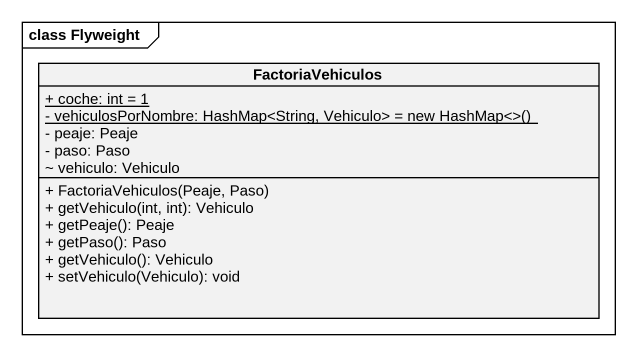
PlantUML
@startuml
mainframe class Flyweight
hide circle
hide empty members
skinparam classAttributeIconSize 0
class FactoriaVehiculos {
  {static} + coche: int = 1
  {static} {field} - vehiculosPorNombre: HashMap<String, Vehiculo> = new HashMap<>()
  - peaje: Peaje
  - paso: Paso
  ~ vehiculo: Vehiculo
  + FactoriaVehiculos(Peaje, Paso)
  + getVehiculo(int, int): Vehiculo
  + getPeaje(): Peaje
  + getPaso(): Paso
  + getVehiculo(): Vehiculo
  + setVehiculo(Vehiculo): void
}
@enduml
